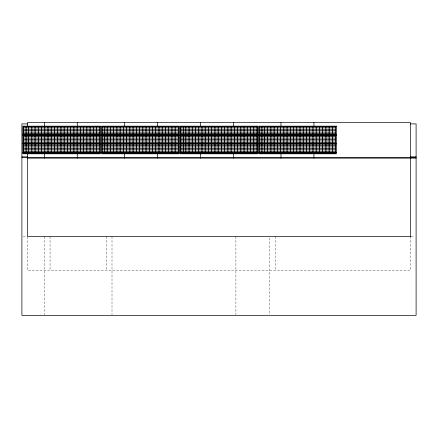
<?xml version="1.0" encoding="UTF-8"?>
<svg xmlns="http://www.w3.org/2000/svg" width="438" height="438" viewBox="0 0 438 438"><rect width="100%" height="100%" fill="white"/><g stroke="black" fill="none" stroke-linecap="round" stroke-linejoin="round"><path stroke-width="0.33" stroke-dasharray="2.19 1.64" d="M23.154 236.525L26.904 236.525M411.096 236.525L414.846 236.525M410.466 236.525L410.466 270.317L27.534 270.317L27.534 236.525M275.316 236.525L275.316 270.317M269.682 237.878L269.682 314.687M235.896 236.525L235.896 314.687M112.002 236.525L112.002 314.687M106.374 236.525L106.374 270.317M50.058 236.525L50.058 270.317M44.424 236.525L44.424 314.687"/><path stroke-width="0.66" d="M27.534 123.899L21.9 123.899L21.9 315.365L416.1 315.365L416.1 123.899L410.466 123.899M23.592 127.77L99.782 127.77M102.202 127.77L178.397 127.77M180.812 127.77L257.007 127.77M259.422 127.77L335.618 127.77M23.592 129.21L99.782 129.21M102.202 129.21L178.397 129.21M180.812 129.21L257.007 129.21M259.422 129.21L335.618 129.21M23.592 130.655L99.782 130.655M102.202 130.655L178.397 130.655M180.812 130.655L257.007 130.655M259.422 130.655L335.618 130.655M23.592 132.095L99.782 132.095M102.202 132.095L178.397 132.095M180.812 132.095L257.007 132.095M259.422 132.095L335.618 132.095M23.592 133.535L99.782 133.535M102.202 133.535L178.397 133.535M180.812 133.535L257.007 133.535M259.422 133.535L335.618 133.535M22.853 134.811L100.521 134.811M101.463 134.811L179.137 134.811M180.073 134.811L257.747 134.811M258.683 134.811L336.357 134.811M22.853 135.024L100.521 135.024M101.463 135.024L179.137 135.024M180.073 135.024L257.747 135.024M258.683 135.024L336.357 135.024M23.592 136.634L99.782 136.634M102.202 136.634L178.397 136.634M180.812 136.634L257.007 136.634M259.422 136.634L335.618 136.634M23.592 138.074L99.782 138.074M102.202 138.074L178.397 138.074M180.812 138.074L257.007 138.074M259.422 138.074L335.618 138.074M23.592 139.514L99.782 139.514M102.202 139.514L178.397 139.514M180.812 139.514L257.007 139.514M259.422 139.514L335.618 139.514M23.592 140.954L99.782 140.954M102.202 140.954L178.397 140.954M180.812 140.954L257.007 140.954M259.422 140.954L335.618 140.954M23.592 142.394L99.782 142.394M102.202 142.394L178.397 142.394M180.812 142.394L257.007 142.394M259.422 142.394L335.618 142.394M22.853 143.669L100.521 143.669M101.463 143.669L179.137 143.669M180.073 143.669L257.747 143.669M258.683 143.669L336.357 143.669M22.853 143.888L100.521 143.888M101.463 143.888L179.137 143.888M180.073 143.888L257.747 143.888M258.683 143.888L336.357 143.888M23.592 145.493L99.782 145.493M102.202 145.493L178.397 145.493M180.812 145.493L257.007 145.493M259.422 145.493L335.618 145.493M23.592 146.938L99.782 146.938M102.202 146.938L178.397 146.938M180.812 146.938L257.007 146.938M259.422 146.938L335.618 146.938M23.592 148.378L99.782 148.378M102.202 148.378L178.397 148.378M180.812 148.378L257.007 148.378M259.422 148.378L335.618 148.378M23.592 149.818L99.782 149.818M102.202 149.818L178.397 149.818M180.812 149.818L257.007 149.818M259.422 149.818L335.618 149.818M23.592 151.258L99.782 151.258M102.202 151.258L178.397 151.258M180.812 151.258L257.007 151.258M259.422 151.258L335.618 151.258M22.853 152.534L100.521 152.534M101.463 152.534L179.137 152.534M180.073 152.534L257.747 152.534M258.683 152.534L336.357 152.534M23.592 153.629L99.782 153.629M102.202 153.629L178.397 153.629M180.812 153.629L257.007 153.629M259.422 153.629L335.618 153.629M21.9 156.837L27.534 156.837M410.466 156.837L416.1 156.837M21.9 157.702L416.1 157.702M27.534 158.102L416.1 158.102M410.625 236.525L27.534 236.525L27.534 153.251M410.466 236.525L410.466 122.635L27.534 122.635L27.534 126.631M332.382 126.33L332.382 134.641M332.382 135.194L332.382 143.505M332.382 144.053L332.382 152.364M329.146 126.33L329.146 134.641M329.146 135.194L329.146 143.505M329.146 144.053L329.146 152.364M325.91 126.33L325.91 134.641M325.91 135.194L325.91 143.505M325.91 144.053L325.91 152.364M322.669 126.33L322.669 134.641M322.669 135.194L322.669 143.505M322.669 144.053L322.669 152.364M319.433 126.33L319.433 134.641M319.433 135.194L319.433 143.505M319.433 144.053L319.433 152.364M316.198 126.33L316.198 134.641M316.198 135.194L316.198 143.505M316.198 144.053L316.198 152.364M313.92 122.635L313.92 126.045M313.92 153.327L313.92 158.102M312.962 126.33L312.962 134.641M312.962 135.194L312.962 143.505M312.962 144.053L312.962 152.364M309.726 126.33L309.726 134.641M309.726 135.194L309.726 143.505M309.726 144.053L309.726 152.364M306.49 126.33L306.49 134.641M306.49 135.194L306.49 143.505M306.49 144.053L306.49 152.364M303.255 126.33L303.255 134.641M303.255 135.194L303.255 143.505M303.255 144.053L303.255 152.364M300.019 126.33L300.019 134.641M300.019 135.194L300.019 143.505M300.019 144.053L300.019 152.364M296.783 126.33L296.783 134.641M296.783 135.194L296.783 143.505M296.783 144.053L296.783 152.364M293.548 126.33L293.548 134.641M293.548 135.194L293.548 143.505M293.548 144.053L293.548 152.364M290.312 126.33L290.312 134.641M290.312 135.194L290.312 143.505M290.312 144.053L290.312 152.364M287.071 126.33L287.071 134.641M287.071 135.194L287.071 143.505M287.071 144.053L287.071 152.364M283.835 126.33L283.835 134.641M283.835 135.194L283.835 143.505M283.835 144.053L283.835 152.364M280.966 122.635L280.966 126.045M280.966 153.327L280.966 158.102M280.599 126.33L280.599 134.641M280.599 135.194L280.599 143.505M280.599 144.053L280.599 152.364M277.363 126.33L277.363 134.641M277.363 135.194L277.363 143.505M277.363 144.053L277.363 152.364M274.128 126.33L274.128 134.641M274.128 135.194L274.128 143.505M274.128 144.053L274.128 152.364M270.892 126.33L270.892 134.641M270.892 135.194L270.892 143.505M270.892 144.053L270.892 152.364M267.656 126.33L267.656 134.641M267.656 135.194L267.656 143.505M267.656 144.053L267.656 152.364M264.421 126.33L264.421 134.641M264.421 135.194L264.421 143.505M264.421 144.053L264.421 152.364M261.919 126.33L261.919 134.641M261.919 135.194L261.919 143.505M261.919 144.053L261.919 152.364M253.772 126.33L253.772 134.641M253.772 135.194L253.772 143.505M253.772 144.053L253.772 152.364M250.536 126.33L250.536 134.641M250.536 135.194L250.536 143.505M250.536 144.053L250.536 152.364M247.295 126.33L247.295 134.641M247.295 135.194L247.295 143.505M247.295 144.053L247.295 152.364M244.059 126.33L244.059 134.641M244.059 135.194L244.059 143.505M244.059 144.053L244.059 152.364M240.823 126.33L240.823 134.641M240.823 135.194L240.823 143.505M240.823 144.053L240.823 152.364M237.588 126.33L237.588 134.641M237.588 135.194L237.588 143.505M237.588 144.053L237.588 152.364M234.352 126.33L234.352 134.641M234.352 135.194L234.352 143.505M234.352 144.053L234.352 152.364M233.553 122.635L233.553 126.045M233.553 153.327L233.553 158.102M231.116 126.33L231.116 134.641M231.116 135.194L231.116 143.505M231.116 144.053L231.116 152.364M227.88 126.33L227.88 134.641M227.88 135.194L227.88 143.505M227.88 144.053L227.88 152.364M224.645 126.33L224.645 134.641M224.645 135.194L224.645 143.505M224.645 144.053L224.645 152.364M221.409 126.33L221.409 134.641M221.409 135.194L221.409 143.505M221.409 144.053L221.409 152.364M218.173 126.33L218.173 134.641M218.173 135.194L218.173 143.505M218.173 144.053L218.173 152.364M214.938 126.33L214.938 134.641M214.938 135.194L214.938 143.505M214.938 144.053L214.938 152.364M211.696 126.33L211.696 134.641M211.696 135.194L211.696 143.505M211.696 144.053L211.696 152.364M208.461 126.33L208.461 134.641M208.461 135.194L208.461 143.505M208.461 144.053L208.461 152.364M205.225 126.33L205.225 134.641M205.225 135.194L205.225 143.505M205.225 144.053L205.225 152.364M201.989 126.33L201.989 134.641M201.989 135.194L201.989 143.505M201.989 144.053L201.989 152.364M200.599 122.635L200.599 126.045M200.599 153.327L200.599 158.102M198.753 126.33L198.753 134.641M198.753 135.194L198.753 143.505M198.753 144.053L198.753 152.364M195.518 126.33L195.518 134.641M195.518 135.194L195.518 143.505M195.518 144.053L195.518 152.364M192.282 126.33L192.282 134.641M192.282 135.194L192.282 143.505M192.282 144.053L192.282 152.364M189.046 126.33L189.046 134.641M189.046 135.194L189.046 143.505M189.046 144.053L189.046 152.364M185.811 126.33L185.811 134.641M185.811 135.194L185.811 143.505M185.811 144.053L185.811 152.364M183.308 126.33L183.308 134.641M183.308 135.194L183.308 143.505M183.308 144.053L183.308 152.364M175.156 126.33L175.156 134.641M175.156 135.194L175.156 143.505M175.156 144.053L175.156 152.364M171.92 126.33L171.92 134.641M171.92 135.194L171.92 143.505M171.92 144.053L171.92 152.364M168.685 126.33L168.685 134.641M168.685 135.194L168.685 143.505M168.685 144.053L168.685 152.364M165.449 126.33L165.449 134.641M165.449 135.194L165.449 143.505M165.449 144.053L165.449 152.364M162.213 126.33L162.213 134.641M162.213 135.194L162.213 143.505M162.213 144.053L162.213 152.364M158.978 126.33L158.978 134.641M158.978 135.194L158.978 143.505M158.978 144.053L158.978 152.364M157.412 122.635L157.412 126.045M157.412 153.327L157.412 158.102M155.742 126.33L155.742 134.641M155.742 135.194L155.742 143.505M155.742 144.053L155.742 152.364M152.506 126.33L152.506 134.641M152.506 135.194L152.506 143.505M152.506 144.053L152.506 152.364M149.27 126.33L149.27 134.641M149.27 135.194L149.27 143.505M149.27 144.053L149.27 152.364M146.035 126.33L146.035 134.641M146.035 135.194L146.035 143.505M146.035 144.053L146.035 152.364M142.799 126.33L142.799 134.641M142.799 135.194L142.799 143.505M142.799 144.053L142.799 152.364M139.558 126.33L139.558 134.641M139.558 135.194L139.558 143.505M139.558 144.053L139.558 152.364M136.322 126.33L136.322 134.641M136.322 135.194L136.322 143.505M136.322 144.053L136.322 152.364M133.086 126.33L133.086 134.641M133.086 135.194L133.086 143.505M133.086 144.053L133.086 152.364M129.851 126.33L129.851 134.641M129.851 135.194L129.851 143.505M129.851 144.053L129.851 152.364M126.615 126.33L126.615 134.641M126.615 135.194L126.615 143.505M126.615 144.053L126.615 152.364M124.458 122.635L124.458 126.045M124.458 153.327L124.458 158.102M123.379 126.33L123.379 134.641M123.379 135.194L123.379 143.505M123.379 144.053L123.379 152.364M120.143 126.33L120.143 134.641M120.143 135.194L120.143 143.505M120.143 144.053L120.143 152.364M116.908 126.33L116.908 134.641M116.908 135.194L116.908 143.505M116.908 144.053L116.908 152.364M113.672 126.33L113.672 134.641M113.672 135.194L113.672 143.505M113.672 144.053L113.672 152.364M110.436 126.33L110.436 134.641M110.436 135.194L110.436 143.505M110.436 144.053L110.436 152.364M107.201 126.33L107.201 134.641M107.201 135.194L107.201 143.505M107.201 144.053L107.201 152.364M104.698 126.33L104.698 134.641M104.698 135.194L104.698 143.505M104.698 144.053L104.698 152.364M96.546 126.33L96.546 134.641M96.546 135.194L96.546 143.505M96.546 144.053L96.546 152.364M93.31 126.33L93.31 134.641M93.31 135.194L93.31 143.505M93.31 144.053L93.31 152.364M90.075 126.33L90.075 134.641M90.075 135.194L90.075 143.505M90.075 144.053L90.075 152.364M86.839 126.33L86.839 134.641M86.839 135.194L86.839 143.505M86.839 144.053L86.839 152.364M83.603 126.33L83.603 134.641M83.603 135.194L83.603 143.505M83.603 144.053L83.603 152.364M80.368 126.33L80.368 134.641M80.368 135.194L80.368 143.505M80.368 144.053L80.368 152.364M77.28 122.635L77.28 126.045M77.28 153.327L77.28 158.102M77.132 126.33L77.132 134.641M77.132 135.194L77.132 143.505M77.132 144.053L77.132 152.364M73.896 126.33L73.896 134.641M73.896 135.194L73.896 143.505M73.896 144.053L73.896 152.364M70.66 126.33L70.66 134.641M70.66 135.194L70.66 143.505M70.66 144.053L70.66 152.364M67.419 126.33L67.419 134.641M67.419 135.194L67.419 143.505M67.419 144.053L67.419 152.364M64.183 126.33L64.183 134.641M64.183 135.194L64.183 143.505M64.183 144.053L64.183 152.364M60.948 126.33L60.948 134.641M60.948 135.194L60.948 143.505M60.948 144.053L60.948 152.364M57.712 126.33L57.712 134.641M57.712 135.194L57.712 143.505M57.712 144.053L57.712 152.364M54.476 126.33L54.476 134.641M54.476 135.194L54.476 143.505M54.476 144.053L54.476 152.364M51.241 126.33L51.241 134.641M51.241 135.194L51.241 143.505M51.241 144.053L51.241 152.364M48.005 126.33L48.005 134.641M48.005 135.194L48.005 143.505M48.005 144.053L48.005 152.364M44.769 126.33L44.769 134.641M44.769 135.194L44.769 143.505M44.769 144.053L44.769 152.364M44.326 122.635L44.326 126.045M44.326 153.327L44.326 158.102M41.533 126.33L41.533 134.641M41.533 135.194L41.533 143.505M41.533 144.053L41.533 152.364M38.298 126.33L38.298 134.641M38.298 135.194L38.298 143.505M38.298 144.053L38.298 152.364M35.062 126.33L35.062 134.641M35.062 135.194L35.062 143.505M35.062 144.053L35.062 152.364M31.821 126.33L31.821 134.641M31.821 135.194L31.821 143.505M31.821 144.053L31.821 152.364M28.585 126.33L28.585 134.641M28.585 135.194L28.585 143.505M28.585 144.053L28.585 152.364M26.088 126.33L26.088 134.641M26.088 135.194L26.088 143.505M26.088 144.053L26.088 152.364M100.521 126.166L22.853 126.166L22.853 153.793L100.521 153.793L100.521 126.166M179.137 126.166L101.463 126.166L101.463 153.793L179.137 153.793L179.137 126.166M257.747 126.166L180.073 126.166L180.073 153.793L257.747 153.793L257.747 126.166M336.357 126.166L258.683 126.166L258.683 153.793L336.357 153.793L336.357 126.166M99.782 126.33L23.592 126.33L23.592 134.641L99.782 134.641L99.782 126.33M178.397 126.33L102.202 126.33L102.202 134.641L178.397 134.641L178.397 126.33M257.007 126.33L180.812 126.33L180.812 134.641L257.007 134.641L257.007 126.33M335.618 126.33L259.422 126.33L259.422 134.641L335.618 134.641L335.618 126.33M99.782 135.194L23.592 135.194L23.592 143.505L99.782 143.505L99.782 135.194M178.397 135.194L102.202 135.194L102.202 143.505L178.397 143.505L178.397 135.194M257.007 135.194L180.812 135.194L180.812 143.505L257.007 143.505L257.007 135.194M335.618 135.194L259.422 135.194L259.422 143.505L335.618 143.505L335.618 135.194M99.782 144.053L23.592 144.053L23.592 152.364L99.782 152.364L99.782 144.053M178.397 144.053L102.202 144.053L102.202 152.364L178.397 152.364L178.397 144.053M257.007 144.053L180.812 144.053L180.812 152.364L257.007 152.364L257.007 144.053M335.618 144.053L259.422 144.053L259.422 152.364L335.618 152.364L335.618 144.053"/></g></svg>
